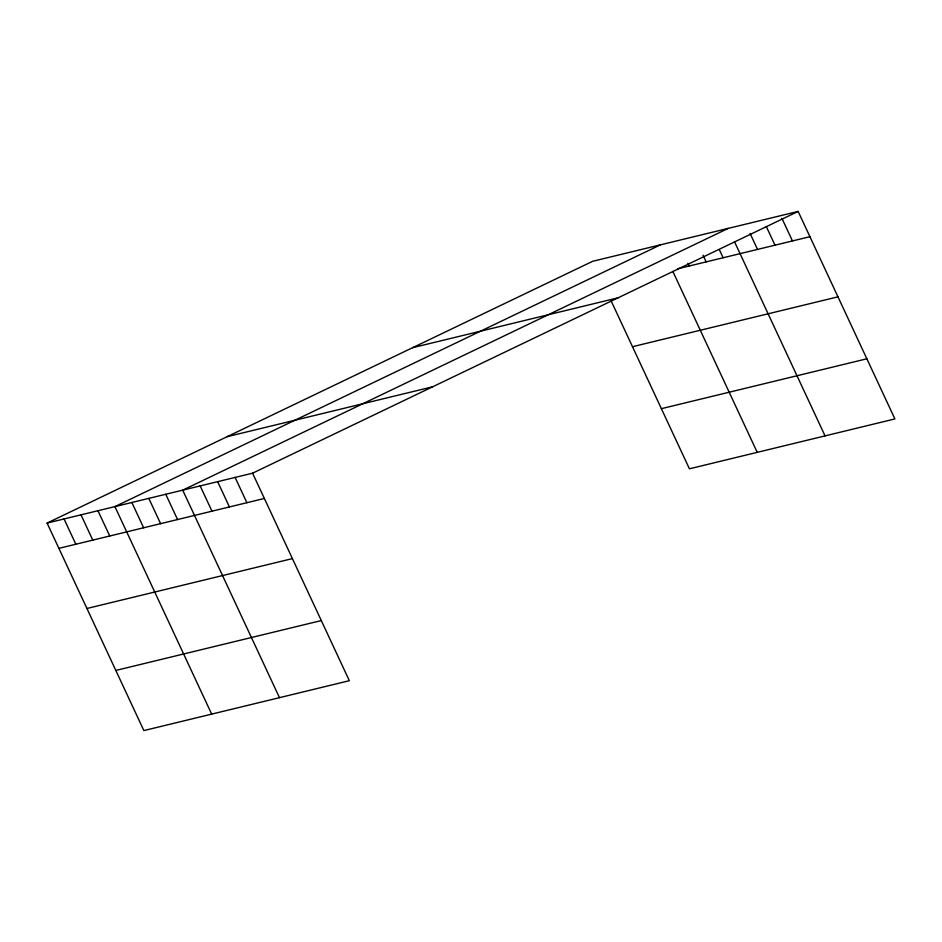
<?xml version="1.0" encoding="UTF-8"?>
<svg xmlns="http://www.w3.org/2000/svg" width="942" height="942" viewBox="0 0 942 942"><rect width="100%" height="100%" fill="white"/><g stroke="black" fill="none" stroke-linecap="round" stroke-linejoin="round"><path stroke-width="1.41" d="M47.1 523.069L252.574 473.19L349.341 680.701L143.867 730.58L47.1 523.069L592.659 261.299L798.133 211.42L894.9 418.931L689.426 468.81L611.158 300.957M660.472 244.838L114.912 506.608L211.667 714.118M728.272 228.376L182.713 490.158L279.48 697.657M252.574 473.19L798.133 211.42M677.91 268.741L809.92 236.701M412.62 347.68L618.105 297.802M227.14 436.688L432.613 386.809M632.494 346.715L837.968 296.836M58.887 548.35L264.361 498.471M661.378 408.675L866.864 358.796M86.935 608.485L292.409 558.606M115.819 670.445L321.304 620.566M781.907 218.32L792.457 240.94M766.305 226.551L774.995 245.179M750.079 233.451L757.533 249.418M734.477 241.682L825.039 435.887M719.394 249.783L723.115 257.767M703.062 255.235L706.159 261.888M687.966 263.336L689.203 265.997M672.859 271.426L757.227 452.348M235.111 477.429L246.898 502.71M217.649 481.668L229.436 506.949M200.175 485.907L211.974 511.188M165.768 494.267L177.555 519.548M148.812 498.377L160.599 523.658M131.856 502.498L143.643 527.779M97.956 510.729L109.743 536.01M81 514.838L92.787 540.119M64.056 518.96L75.843 544.24"/></g></svg>
